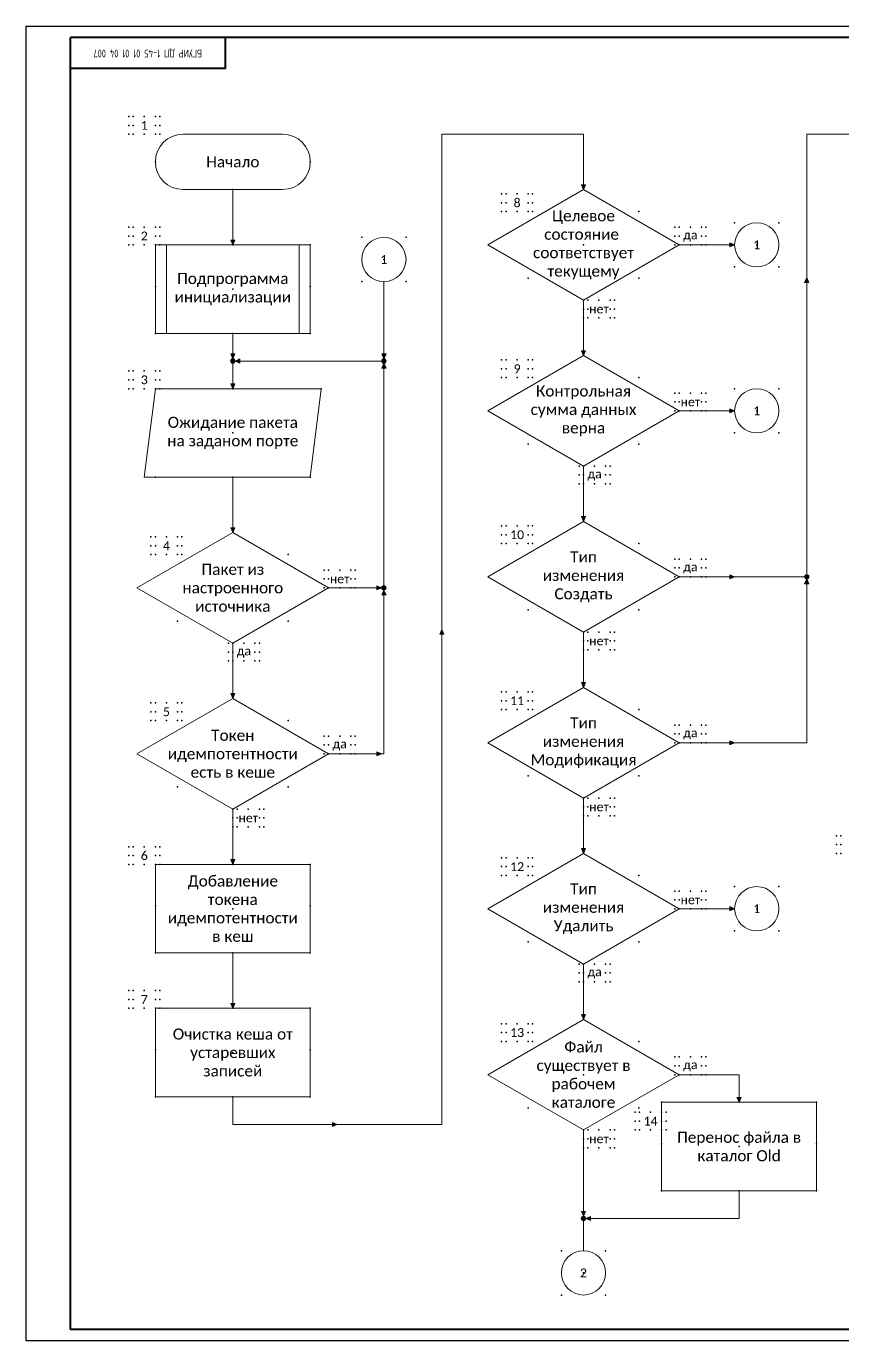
# Model space of a CAD drawing. Extents: x -1063 to 1165, y -1314 to -338.
# Drawn here: x -285 to 84, y -1314 to -720 of the extents above; entities that cross this region are included whole.
import ezdxf

# ---------------------------------------------------------------- set-up
doc = ezdxf.new("R2010")
doc.units = 0
doc.header["$MEASUREMENT"] = 0
doc.layers.add('KONTUR', color=7, linetype='CONTINUOUS')
doc.layers.add('Тонкие', color=7, linetype='CONTINUOUS')
doc.layers.add('Невидимка', color=131, linetype='CONTINUOUS', plot=False)
doc.layers.add('Основная', color=7, linetype='CONTINUOUS', lineweight=40)
doc.layers.add('Схема', color=50, linetype='CONTINUOUS', lineweight=20)
doc.styles.add('ЕСКД', font='eskd15.shx', dxfattribs={"width": 0.8})

msp = doc.modelspace()

# ---------------------------------------------------------------- hatches: boundary and pattern name
at = {"layer": 'Схема'}
h = msp.add_hatch(color=256, dxfattribs=at)
h.dxf.hatch_style = 1
h.paths.add_polyline_path([(-32.5, -791.77), (-33.44, -791.77), (-33.44, -793.95)])
h.paths.add_polyline_path([(-33.44, -791.77), (-34.38, -791.77), (-33.44, -793.95)])
h = msp.add_hatch(color=256, dxfattribs=at)
h.dxf.hatch_style = 1
h.paths.add_polyline_path([(-32.5, -791.77), (-33.44, -791.77), (-33.44, -793.95)])
h.paths.add_polyline_path([(-33.44, -791.77), (-34.38, -791.77), (-33.44, -793.95)])
h = msp.add_hatch(color=256, dxfattribs=at)
h.dxf.hatch_style = 1
h.paths.add_polyline_path([(-190.99, -816.77), (-191.93, -816.77), (-191.93, -818.95)])
h.paths.add_polyline_path([(-191.93, -816.77), (-192.87, -816.77), (-191.93, -818.95)])
h = msp.add_hatch(color=256, dxfattribs=at)
h.dxf.hatch_style = 1
h.paths.add_polyline_path([(32.67, -818.02), (32.67, -818.95), (34.86, -818.95)])
h.paths.add_polyline_path([(32.67, -818.95), (32.67, -819.89), (34.86, -818.95)])
h = msp.add_hatch(color=256, dxfattribs=at)
h.dxf.hatch_style = 1
h.paths.add_polyline_path([(66.5, -835.95), (67.44, -835.95), (67.44, -833.77)])
h.paths.add_polyline_path([(67.44, -835.95), (68.38, -835.95), (67.44, -833.77)])
h = msp.add_hatch(color=256, dxfattribs=at)
h.dxf.hatch_style = 1
h.paths.add_polyline_path([(-32.5, -866.77), (-33.44, -866.77), (-33.44, -868.95)])
h.paths.add_polyline_path([(-33.44, -866.77), (-34.38, -866.77), (-33.44, -868.95)])
h = msp.add_hatch(color=256, dxfattribs=at)
h.dxf.hatch_style = 1
h.paths.add_polyline_path([(-191.93, -870.45), (-191.93, -872.45, 0.414214), (-190.93, -871.45, 0.414214)])
h.paths.add_polyline_path([(-191.93, -870.45, 0.414214), (-192.93, -871.45, 0.414214), (-191.93, -872.45)])
h = msp.add_hatch(color=256, dxfattribs=at)
h.dxf.hatch_style = 1
h.paths.add_polyline_path([(-190.99, -868.27), (-191.93, -868.27), (-191.93, -870.45)])
h.paths.add_polyline_path([(-191.93, -868.27), (-192.87, -868.27), (-191.93, -870.45)])
h = msp.add_hatch(color=256, dxfattribs=at)
h.dxf.hatch_style = 1
h.paths.add_polyline_path([(-188.74, -872.39), (-188.74, -871.45), (-190.93, -871.45)])
h.paths.add_polyline_path([(-188.74, -871.45), (-188.74, -870.52), (-190.93, -871.45)])
h = msp.add_hatch(color=256, dxfattribs=at)
h.dxf.hatch_style = 1
h.paths.add_polyline_path([(-123.63, -870.45), (-123.63, -872.45, 0.414214), (-122.63, -871.45, 0.414214)])
h.paths.add_polyline_path([(-123.63, -870.45, 0.414214), (-124.63, -871.45, 0.414214), (-123.63, -872.45)])
h = msp.add_hatch(color=256, dxfattribs=at)
h.dxf.hatch_style = 1
h.paths.add_polyline_path([(-122.69, -868.27), (-123.63, -868.27), (-123.63, -870.45)])
h.paths.add_polyline_path([(-123.63, -868.27), (-124.57, -868.27), (-123.63, -870.45)])
h = msp.add_hatch(color=256, dxfattribs=at)
h.dxf.hatch_style = 1
h.paths.add_polyline_path([(-124.57, -874.64), (-123.63, -874.64), (-123.63, -872.45)])
h.paths.add_polyline_path([(-123.63, -874.64), (-122.69, -874.64), (-123.63, -872.45)])
h = msp.add_hatch(color=256, dxfattribs=at)
h.dxf.hatch_style = 1
h.paths.add_polyline_path([(-190.99, -881.77), (-191.93, -881.77), (-191.93, -883.95)])
h.paths.add_polyline_path([(-191.93, -881.77), (-192.87, -881.77), (-191.93, -883.95)])
h = msp.add_hatch(color=256, dxfattribs=at)
h.dxf.hatch_style = 1
h.paths.add_polyline_path([(32.67, -893.02), (32.67, -893.95), (34.86, -893.95)])
h.paths.add_polyline_path([(32.67, -893.95), (32.67, -894.89), (34.86, -893.95)])
h = msp.add_hatch(color=256, dxfattribs=at)
h.dxf.hatch_style = 1
h.paths.add_polyline_path([(-32.5, -941.77), (-33.44, -941.77), (-33.44, -943.95)])
h.paths.add_polyline_path([(-33.44, -941.77), (-34.38, -941.77), (-33.44, -943.95)])
h = msp.add_hatch(color=256, dxfattribs=at)
h.dxf.hatch_style = 1
h.paths.add_polyline_path([(-190.99, -946.77), (-191.93, -946.77), (-191.93, -948.95)])
h.paths.add_polyline_path([(-191.93, -946.77), (-192.87, -946.77), (-191.93, -948.95)])
h = msp.add_hatch(color=256, dxfattribs=at)
h.dxf.hatch_style = 1
h.paths.add_polyline_path([(-190.99, -946.77), (-191.93, -946.77), (-191.93, -948.95)])
h.paths.add_polyline_path([(-191.93, -946.77), (-192.87, -946.77), (-191.93, -948.95)])
h = msp.add_hatch(color=256, dxfattribs=at)
h.dxf.hatch_style = 1
h.paths.add_polyline_path([(32.67, -968.02), (32.67, -968.95), (34.86, -968.95)])
h.paths.add_polyline_path([(32.67, -968.95), (32.67, -969.89), (34.86, -968.95)])
h = msp.add_hatch(color=256, dxfattribs=at)
h.dxf.hatch_style = 1
h.paths.add_polyline_path([(67.44, -967.95), (67.44, -969.95, 0.414214), (68.44, -968.95, 0.414214)])
h.paths.add_polyline_path([(67.44, -967.95, 0.414214), (66.44, -968.95, 0.414214), (67.44, -969.95)])
h = msp.add_hatch(color=256, dxfattribs=at)
h.dxf.hatch_style = 1
h.paths.add_polyline_path([(-126.82, -973.02), (-126.82, -973.95), (-124.63, -973.95)])
h.paths.add_polyline_path([(-126.82, -973.95), (-126.82, -974.89), (-124.63, -973.95)])
h = msp.add_hatch(color=256, dxfattribs=at)
h.dxf.hatch_style = 1
h.paths.add_polyline_path([(-123.63, -972.95), (-123.63, -974.95, 0.414214), (-122.63, -973.95, 0.414214)])
h.paths.add_polyline_path([(-123.63, -972.95, 0.414214), (-124.63, -973.95, 0.414214), (-123.63, -974.95)])
h = msp.add_hatch(color=256, dxfattribs=at)
h.dxf.hatch_style = 1
h.paths.add_polyline_path([(66.5, -972.14), (67.44, -972.14), (67.44, -969.95)])
h.paths.add_polyline_path([(67.44, -972.14), (68.38, -972.14), (67.44, -969.95)])
h = msp.add_hatch(color=256, dxfattribs=at)
h.dxf.hatch_style = 1
h.paths.add_polyline_path([(-124.57, -977.14), (-123.63, -977.14), (-123.63, -974.95)])
h.paths.add_polyline_path([(-123.63, -977.14), (-122.69, -977.14), (-123.63, -974.95)])
h = msp.add_hatch(color=256, dxfattribs=at)
h.dxf.hatch_style = 1
h.paths.add_polyline_path([(-98.4, -994.89), (-97.46, -994.89), (-97.46, -992.7)])
h.paths.add_polyline_path([(-97.46, -994.89), (-96.53, -994.89), (-97.46, -992.7)])
h = msp.add_hatch(color=256, dxfattribs=at)
h.dxf.hatch_style = 1
h.paths.add_polyline_path([(-32.5, -1016.77), (-33.44, -1016.77), (-33.44, -1018.95)])
h.paths.add_polyline_path([(-33.44, -1016.77), (-34.38, -1016.77), (-33.44, -1018.95)])
h = msp.add_hatch(color=256, dxfattribs=at)
h.dxf.hatch_style = 1
h.paths.add_polyline_path([(-190.99, -1021.77), (-191.93, -1021.77), (-191.93, -1023.95)])
h.paths.add_polyline_path([(-191.93, -1021.77), (-192.87, -1021.77), (-191.93, -1023.95)])
h = msp.add_hatch(color=256, dxfattribs=at)
h.dxf.hatch_style = 1
h.paths.add_polyline_path([(-190.99, -1021.77), (-191.93, -1021.77), (-191.93, -1023.95)])
h.paths.add_polyline_path([(-191.93, -1021.77), (-192.87, -1021.77), (-191.93, -1023.95)])
h = msp.add_hatch(color=256, dxfattribs=at)
h.dxf.hatch_style = 1
h.paths.add_polyline_path([(32.67, -1043.02), (32.67, -1043.95), (34.86, -1043.95)])
h.paths.add_polyline_path([(32.67, -1043.95), (32.67, -1044.89), (34.86, -1043.95)])
h = msp.add_hatch(color=256, dxfattribs=at)
h.dxf.hatch_style = 1
h.paths.add_polyline_path([(-126.82, -1048.02), (-126.82, -1048.95), (-124.63, -1048.95)])
h.paths.add_polyline_path([(-126.82, -1048.95), (-126.82, -1049.89), (-124.63, -1048.95)])
h = msp.add_hatch(color=256, dxfattribs=at)
h.dxf.hatch_style = 1
h.paths.add_polyline_path([(-32.5, -1091.77), (-33.44, -1091.77), (-33.44, -1093.95)])
h.paths.add_polyline_path([(-33.44, -1091.77), (-34.38, -1091.77), (-33.44, -1093.95)])
h = msp.add_hatch(color=256, dxfattribs=at)
h.dxf.hatch_style = 1
h.paths.add_polyline_path([(-190.99, -1096.77), (-191.93, -1096.77), (-191.93, -1098.95)])
h.paths.add_polyline_path([(-191.93, -1096.77), (-192.87, -1096.77), (-191.93, -1098.95)])
h = msp.add_hatch(color=256, dxfattribs=at)
h.dxf.hatch_style = 1
h.paths.add_polyline_path([(32.67, -1118.02), (32.67, -1118.95), (34.86, -1118.95)])
h.paths.add_polyline_path([(32.67, -1118.95), (32.67, -1119.89), (34.86, -1118.95)])
h = msp.add_hatch(color=256, dxfattribs=at)
h.dxf.hatch_style = 1
h.paths.add_polyline_path([(-190.99, -1161.77), (-191.93, -1161.77), (-191.93, -1163.95)])
h.paths.add_polyline_path([(-191.93, -1161.77), (-192.87, -1161.77), (-191.93, -1163.95)])
h = msp.add_hatch(color=256, dxfattribs=at)
h.dxf.hatch_style = 1
h.paths.add_polyline_path([(-32.5, -1166.77), (-33.44, -1166.77), (-33.44, -1168.95)])
h.paths.add_polyline_path([(-33.44, -1166.77), (-34.38, -1166.77), (-33.44, -1168.95)])
h = msp.add_hatch(color=256, dxfattribs=at)
h.dxf.hatch_style = 1
h.paths.add_polyline_path([(37.8, -1204.27), (36.86, -1204.27), (36.86, -1206.45)])
h.paths.add_polyline_path([(36.86, -1204.27), (35.92, -1204.27), (36.86, -1206.45)])
h = msp.add_hatch(color=256, dxfattribs=at)
h.dxf.hatch_style = 1
h.paths.add_polyline_path([(-146.89, -1215.52), (-146.89, -1216.45), (-144.7, -1216.45)])
h.paths.add_polyline_path([(-146.89, -1216.45), (-146.89, -1217.39), (-144.7, -1216.45)])
h = msp.add_hatch(color=256, dxfattribs=at)
h.dxf.hatch_style = 1
h.paths.add_polyline_path([(-33.44, -1257.95), (-33.44, -1259.95, 0.414214), (-32.44, -1258.95, 0.414214)])
h.paths.add_polyline_path([(-33.44, -1257.95, 0.414214), (-34.44, -1258.95, 0.414214), (-33.44, -1259.95)])
h = msp.add_hatch(color=256, dxfattribs=at)
h.dxf.hatch_style = 1
h.paths.add_polyline_path([(-32.5, -1255.77), (-33.44, -1255.77), (-33.44, -1257.95)])
h.paths.add_polyline_path([(-33.44, -1255.77), (-34.38, -1255.77), (-33.44, -1257.95)])
h = msp.add_hatch(color=256, dxfattribs=at)
h.dxf.hatch_style = 1
h.paths.add_polyline_path([(-30.25, -1259.89), (-30.25, -1258.95), (-32.44, -1258.95)])
h.paths.add_polyline_path([(-30.25, -1258.95), (-30.25, -1258.02), (-32.44, -1258.95)])

# ---------------------------------------------------------------- linework, layer by layer
at = {"layer": 'KONTUR'}
for p, q in [((-285.26, -1314.18), (-285.26, -720.18)), ((-285.26, -720.18), (555.74, -720.18)), ((555.74, -1314.18), (-285.26, -1314.18))]:
    msp.add_line(p, q, dxfattribs=at)
at = {"layer": 'Невидимка'}
for p in [(-238.93, -760.95), (-238.93, -764.95), (-236.93, -760.95), (-236.93, -764.95), (-231.93, -760.95), (-226.93, -760.95), (-226.93, -764.95), (-224.93, -760.95), (-224.93, -764.95), (-238.93, -768.95), (-236.93, -768.95), (-231.93, -768.95), (-226.93, -768.95), (-224.93, -768.95), (-226.93, -781.45), (-156.93, -781.45), (-191.93, -793.95), (-70.44, -795.95), (-68.44, -795.95), (-63.44, -795.95), (-58.44, -795.95), (-56.44, -795.95), (-70.44, -799.95), (-68.44, -799.95), (-58.44, -799.95), (-56.44, -799.95), (-70.44, -803.95), (-68.44, -803.95), (-63.44, -803.95), (-58.44, -803.95), (-58.44, -803.95), (-56.44, -803.95), (-8.44, -803.95), (-238.93, -810.95), (-236.93, -810.95), (-231.93, -810.95), (-226.93, -810.95), (-224.93, -810.95), (7.86, -810.95), (9.86, -810.95), (14.86, -810.95), (19.86, -810.95), (21.86, -810.95), (34.86, -808.95), (54.86, -808.95), (-238.93, -814.95), (-238.93, -818.95), (-236.93, -814.95), (-236.93, -818.95), (-231.93, -818.95), (-226.93, -814.95), (-226.93, -818.95), (-226.93, -818.95), (-224.93, -814.95), (-224.93, -818.95), (-191.93, -818.95), (-156.93, -818.95), (-133.63, -815.55), (-113.63, -815.55), (-33.44, -818.95), (7.86, -814.95), (7.86, -818.95), (9.86, -814.95), (9.86, -818.95), (14.86, -818.95), (19.86, -814.95), (19.86, -818.95), (21.86, -814.95), (21.86, -818.95), (44.86, -818.95), (44.86, -818.95), (-123.63, -825.55), (-123.63, -825.55), (34.86, -828.95), (54.86, -828.95), (-133.63, -835.55), (-113.63, -835.55), (-58.44, -833.95), (-8.44, -833.95), (-226.93, -837.7), (-191.93, -838.95), (-191.93, -838.95), (-156.93, -837.7), (-33.44, -843.95), (-33.44, -847.95), (-31.44, -843.95), (-31.44, -847.95), (-26.44, -843.95), (-21.44, -843.95), (-21.44, -847.95), (-19.44, -843.95), (-19.44, -847.95), (-33.44, -851.95), (-31.44, -851.95), (-26.44, -851.95), (-21.44, -851.95), (-19.44, -851.95), (-226.93, -858.95), (-191.93, -858.95), (-156.93, -858.95), (-70.44, -870.95), (-68.44, -870.95), (-63.44, -870.95), (-58.44, -870.95), (-56.44, -870.95), (-238.93, -875.95), (-236.93, -875.95), (-231.93, -875.95), (-226.93, -875.95), (-224.93, -875.95), (-70.44, -874.95), (-70.44, -878.95), (-68.44, -874.95), (-68.44, -878.95), (-63.44, -878.95), (-58.44, -874.95), (-58.44, -878.95), (-58.44, -878.95), (-56.44, -874.95), (-56.44, -878.95), (-8.44, -878.95), (-238.93, -879.95), (-238.93, -883.95), (-236.93, -879.95), (-236.93, -883.95), (-231.93, -883.95), (-226.93, -879.95), (-226.93, -883.95), (-226.93, -883.95), (-224.93, -879.95), (-224.93, -883.95), (-191.93, -883.95), (-151.93, -883.95), (34.86, -883.95), (54.86, -883.95), (7.86, -885.95), (7.86, -889.95), (9.86, -885.95), (9.86, -889.95), (14.86, -885.95), (19.86, -885.95), (19.86, -889.95), (21.86, -885.95), (21.86, -889.95), (-33.44, -893.95), (7.86, -893.95), (9.86, -893.95), (14.86, -893.95), (19.86, -893.95), (21.86, -893.95), (44.86, -893.95), (44.86, -893.95), (-191.93, -903.95), (-191.93, -903.95), (34.86, -903.95), (54.86, -903.95), (-58.44, -908.95), (-8.44, -908.95), (-35.44, -918.95), (-33.44, -918.95), (-28.44, -918.95), (-23.44, -918.95), (-21.44, -918.95), (-226.93, -923.95), (-191.93, -923.95), (-156.93, -923.95), (-35.44, -922.95), (-33.44, -922.95), (-23.44, -922.95), (-21.44, -922.95), (-35.44, -926.95), (-33.44, -926.95), (-28.44, -926.95), (-23.44, -926.95), (-21.44, -926.95), (-70.44, -945.95), (-70.44, -949.95), (-68.44, -945.95), (-68.44, -949.95), (-63.44, -945.95), (-58.44, -945.95), (-58.44, -949.95), (-56.44, -945.95), (-56.44, -949.95), (-228.93, -950.95), (-228.93, -954.95), (-226.93, -950.95), (-226.93, -954.95), (-221.93, -950.95), (-216.93, -950.95), (-216.93, -954.95), (-214.93, -950.95), (-214.93, -954.95), (-70.44, -953.95), (-68.44, -953.95), (-63.44, -953.95), (-58.44, -953.95), (-58.44, -953.95), (-56.44, -953.95), (-8.44, -953.95), (-228.93, -958.95), (-226.93, -958.95), (-221.93, -958.95), (-216.93, -958.95), (-216.93, -958.95), (-214.93, -958.95), (-166.93, -958.95), (7.86, -960.95), (9.86, -960.95), (14.86, -960.95), (19.86, -960.95), (21.86, -960.95), (-150.63, -965.95), (-148.63, -965.95), (-143.63, -965.95), (-138.63, -965.95), (-136.63, -965.95), (7.86, -964.95), (9.86, -964.95), (19.86, -964.95), (21.86, -964.95), (-191.93, -973.95), (-150.63, -969.95), (-150.63, -973.95), (-148.63, -969.95), (-148.63, -973.95), (-143.63, -973.95), (-138.63, -969.95), (-138.63, -973.95), (-136.63, -969.95), (-136.63, -973.95), (-33.44, -968.95), (7.86, -968.95), (9.86, -968.95), (14.86, -968.95), (19.86, -968.95), (21.86, -968.95), (-58.44, -983.95), (-8.44, -983.95), (-216.93, -988.95), (-166.93, -988.95), (-33.44, -993.95), (-31.44, -993.95), (-26.44, -993.95), (-21.44, -993.95), (-19.44, -993.95), (-193.93, -998.95), (-193.93, -1002.95), (-191.93, -998.95), (-191.93, -1002.95), (-186.93, -998.95), (-181.93, -998.95), (-181.93, -1002.95), (-179.93, -998.95), (-179.93, -1002.95), (-33.44, -997.95), (-33.44, -1001.95), (-31.44, -997.95), (-31.44, -1001.95), (-26.44, -1001.95), (-21.44, -997.95), (-21.44, -1001.95), (-19.44, -997.95), (-19.44, -1001.95), (-193.93, -1006.95), (-191.93, -1006.95), (-186.93, -1006.95), (-181.93, -1006.95), (-179.93, -1006.95), (-70.44, -1020.95), (-68.44, -1020.95), (-63.44, -1020.95), (-58.44, -1020.95), (-56.44, -1020.95), (-228.93, -1025.95), (-226.93, -1025.95), (-221.93, -1025.95), (-216.93, -1025.95), (-214.93, -1025.95), (-70.44, -1024.95), (-68.44, -1024.95), (-58.44, -1024.95), (-56.44, -1024.95), (-228.93, -1029.95), (-226.93, -1029.95), (-216.93, -1029.95), (-214.93, -1029.95), (-70.44, -1028.95), (-68.44, -1028.95), (-63.44, -1028.95), (-58.44, -1028.95), (-58.44, -1028.95), (-56.44, -1028.95), (-8.44, -1028.95), (-228.93, -1033.95), (-226.93, -1033.95), (-221.93, -1033.95), (-216.93, -1033.95), (-216.93, -1033.95), (-214.93, -1033.95), (-166.93, -1033.95), (7.86, -1035.95), (9.86, -1035.95), (14.86, -1035.95), (19.86, -1035.95), (21.86, -1035.95), (-150.63, -1040.95), (-150.63, -1044.95), (-148.63, -1040.95), (-148.63, -1044.95), (-143.63, -1040.95), (-138.63, -1040.95), (-138.63, -1044.95), (-136.63, -1040.95), (-136.63, -1044.95), (-33.44, -1043.95), (7.86, -1039.95), (7.86, -1043.95), (9.86, -1039.95), (9.86, -1043.95), (14.86, -1043.95), (19.86, -1039.95), (19.86, -1043.95), (21.86, -1039.95), (21.86, -1043.95), (-191.93, -1048.95), (-150.63, -1048.95), (-148.63, -1048.95), (-143.63, -1048.95), (-138.63, -1048.95), (-136.63, -1048.95), (-58.44, -1058.95), (-8.44, -1058.95), (-216.93, -1063.95), (-166.93, -1063.95), (-33.44, -1068.95), (-31.44, -1068.95), (-26.44, -1068.95), (-21.44, -1068.95), (-19.44, -1068.95), (-191.93, -1073.95), (-189.93, -1073.95), (-184.93, -1073.95), (-179.93, -1073.95), (-177.93, -1073.95), (-33.44, -1072.95), (-31.44, -1072.95), (-21.44, -1072.95), (-19.44, -1072.95), (-191.93, -1077.95), (-189.93, -1077.95), (-179.93, -1077.95), (-177.93, -1077.95), (-33.44, -1076.95), (-31.44, -1076.95), (-26.44, -1076.95), (-21.44, -1076.95), (-19.44, -1076.95), (-191.93, -1081.95), (-189.93, -1081.95), (-184.93, -1081.95), (-179.93, -1081.95), (-177.93, -1081.95), (80.85, -1085.95), (82.85, -1085.95), (-238.93, -1090.95), (-236.93, -1090.95), (-231.93, -1090.95), (-226.93, -1090.95), (-224.93, -1090.95), (80.85, -1089.95), (82.85, -1089.95), (-238.93, -1094.95), (-236.93, -1094.95), (-226.93, -1094.95), (-224.93, -1094.95), (-70.44, -1095.95), (-68.44, -1095.95), (-63.44, -1095.95), (-58.44, -1095.95), (-56.44, -1095.95), (80.85, -1093.95), (82.85, -1093.95), (-238.93, -1098.95), (-236.93, -1098.95), (-231.93, -1098.95), (-226.93, -1098.95), (-226.93, -1098.95), (-224.93, -1098.95), (-191.93, -1098.95), (-156.93, -1098.95), (-70.44, -1099.95), (-70.44, -1103.95), (-68.44, -1099.95), (-68.44, -1103.95), (-63.44, -1103.95), (-58.44, -1099.95), (-58.44, -1103.95), (-58.44, -1103.95), (-56.44, -1099.95), (-56.44, -1103.95), (-8.44, -1103.95), (34.86, -1108.95), (54.86, -1108.95), (7.86, -1110.95), (7.86, -1114.95), (9.86, -1110.95), (9.86, -1114.95), (14.86, -1110.95), (19.86, -1110.95), (19.86, -1114.95), (21.86, -1110.95), (21.86, -1114.95), (-226.93, -1117.7), (-191.93, -1118.95), (-191.93, -1118.95), (-156.93, -1117.7), (-33.44, -1118.95), (7.86, -1118.95), (9.86, -1118.95), (14.86, -1118.95), (19.86, -1118.95), (21.86, -1118.95), (44.86, -1118.95), (44.86, -1118.95), (-58.44, -1133.95), (-8.44, -1133.95), (34.86, -1128.95), (54.86, -1128.95), (-226.93, -1138.95), (-191.93, -1138.95), (-156.93, -1138.95), (-35.44, -1143.95), (-33.44, -1143.95), (-28.44, -1143.95), (-23.44, -1143.95), (-21.44, -1143.95), (-35.44, -1147.95), (-35.44, -1151.95), (-33.44, -1147.95), (-33.44, -1151.95), (-28.44, -1151.95), (-23.44, -1147.95), (-23.44, -1151.95), (-21.44, -1147.95), (-21.44, -1151.95), (-238.93, -1155.95), (-236.93, -1155.95), (-231.93, -1155.95), (-226.93, -1155.95), (-224.93, -1155.95), (-238.93, -1159.95), (-238.93, -1163.95), (-236.93, -1159.95), (-236.93, -1163.95), (-231.93, -1163.95), (-226.93, -1159.95), (-226.93, -1163.95), (-226.93, -1163.95), (-224.93, -1159.95), (-224.93, -1163.95), (-191.93, -1163.95), (-156.93, -1163.95), (-70.44, -1170.95), (-70.44, -1174.95), (-68.44, -1170.95), (-68.44, -1174.95), (-63.44, -1170.95), (-58.44, -1170.95), (-58.44, -1174.95), (-56.44, -1170.95), (-56.44, -1174.95), (-70.44, -1178.95), (-68.44, -1178.95), (-63.44, -1178.95), (-58.44, -1178.95), (-58.44, -1178.95), (-56.44, -1178.95), (-8.44, -1178.95), (-226.93, -1182.7), (-191.93, -1183.95), (-191.93, -1183.95), (-156.93, -1182.7), (7.86, -1185.95), (9.86, -1185.95), (14.86, -1185.95), (19.86, -1185.95), (21.86, -1185.95), (7.86, -1189.95), (9.86, -1189.95), (19.86, -1189.95), (21.86, -1189.95), (-33.44, -1193.95), (7.86, -1193.95), (9.86, -1193.95), (14.86, -1193.95), (19.86, -1193.95), (21.86, -1193.95), (-226.93, -1203.95), (-191.93, -1203.95), (-156.93, -1203.95), (-58.44, -1208.95), (-10.14, -1210.95), (-8.44, -1208.95), (-8.14, -1210.95), (-3.14, -1210.95), (1.86, -1206.45), (1.86, -1210.95), (3.86, -1210.95), (36.86, -1206.45), (71.86, -1206.45), (-10.14, -1214.95), (-8.14, -1214.95), (1.86, -1214.95), (3.86, -1214.95), (-33.44, -1218.95), (-33.44, -1222.95), (-31.44, -1218.95), (-31.44, -1222.95), (-26.44, -1218.95), (-21.44, -1218.95), (-21.44, -1222.95), (-19.44, -1218.95), (-19.44, -1222.95), (-10.14, -1218.95), (-8.14, -1218.95), (-3.14, -1218.95), (1.86, -1218.95), (3.86, -1218.95), (-33.44, -1226.95), (-31.44, -1226.95), (-26.44, -1226.95), (-21.44, -1226.95), (-19.44, -1226.95), (1.86, -1225.2), (36.86, -1226.45), (36.86, -1226.45), (71.86, -1225.2), (1.86, -1246.45), (36.86, -1246.45), (71.86, -1246.45), (-43.44, -1273.55), (-23.44, -1273.55), (-33.44, -1283.55), (-33.44, -1283.55), (-43.44, -1293.55), (-23.44, -1293.55)]:
    msp.add_point(p, dxfattribs=at)
at = {"layer": 'Основная'}
for p, q in [((-265.26, -1269.18), (-265.26, -725.18)), ((550.74, -725.18), (-265.26, -725.18)), ((-195.26, -739.18), (-195.26, -725.18)), ((-195.26, -739.18), (-265.26, -739.18)), ((-265.26, -1309.18), (-265.26, -1269.18)), ((550.74, -1309.18), (-265.26, -1309.18))]:
    msp.add_line(p, q, dxfattribs=at)
at = {"layer": 'Схема'}
for p, q in [((-214.43, -768.95), (-169.43, -768.95)), ((-97.46, -768.95), (-97.46, -1216.45)), ((-33.44, -768.95), (-97.46, -768.95)), ((-33.44, -768.95), (-33.44, -793.95)), ((-33.44, -768.95), (-33.44, -793.95)), ((127.85, -768.95), (67.44, -768.95)), ((67.44, -768.95), (67.44, -1043.95)), ((-214.43, -793.95), (-169.43, -793.95)), ((-191.93, -793.95), (-191.93, -818.95)), ((-33.44, -793.95), (-76.74, -818.95)), ((-34.38, -791.77), (-33.44, -793.95)), ((-34.38, -791.77), (-32.5, -791.77)), ((-34.38, -791.77), (-33.44, -793.95)), ((-34.38, -791.77), (-32.5, -791.77)), ((-32.5, -791.77), (-33.44, -793.95)), ((-32.5, -791.77), (-33.44, -793.95)), ((-33.44, -793.95), (9.86, -818.95)), ((-226.93, -818.95), (-156.93, -818.95)), ((-226.93, -818.95), (-226.93, -858.95)), ((-221.93, -818.95), (-221.93, -858.95)), ((-192.87, -816.77), (-191.93, -818.95)), ((-192.87, -816.77), (-190.99, -816.77)), ((-190.99, -816.77), (-191.93, -818.95)), ((-161.93, -818.95), (-161.93, -858.95)), ((-156.93, -818.95), (-156.93, -858.95)), ((-33.44, -843.95), (-76.74, -818.95)), ((-33.44, -843.95), (9.86, -818.95)), ((9.86, -818.95), (34.86, -818.95)), ((32.67, -818.02), (34.86, -818.95)), ((32.67, -819.89), (32.67, -818.02)), ((32.67, -819.89), (34.86, -818.95)), ((-123.63, -871.45), (-123.63, -835.55)), ((66.5, -835.95), (67.44, -833.77)), ((68.38, -835.95), (66.5, -835.95)), ((68.38, -835.95), (67.44, -833.77)), ((-33.44, -843.95), (-33.44, -868.95)), ((-33.44, -843.95), (-33.44, -868.95)), ((-226.93, -858.95), (-156.93, -858.95)), ((-191.93, -871.45), (-191.93, -858.95)), ((-34.38, -866.77), (-33.44, -868.95)), ((-34.38, -866.77), (-32.5, -866.77)), ((-32.5, -866.77), (-33.44, -868.95)), ((-192.87, -868.27), (-191.93, -870.45)), ((-192.87, -868.27), (-190.99, -868.27)), ((-190.99, -868.27), (-191.93, -870.45)), ((-191.93, -871.45), (-191.93, -883.95)), ((-191.93, -871.45), (-123.63, -871.45)), ((-188.74, -870.52), (-190.93, -871.45)), ((-188.74, -872.39), (-190.93, -871.45)), ((-188.74, -870.52), (-188.74, -872.39)), ((-124.57, -868.27), (-123.63, -870.45)), ((-124.57, -868.27), (-122.69, -868.27)), ((-124.57, -874.64), (-123.63, -872.45)), ((-122.69, -868.27), (-123.63, -870.45)), ((-123.63, -1048.95), (-123.63, -871.45)), ((-122.69, -874.64), (-123.63, -872.45)), ((-33.44, -868.95), (-76.74, -893.95)), ((-33.44, -868.95), (9.86, -893.95)), ((-122.69, -874.64), (-124.57, -874.64)), ((-226.93, -883.95), (-231.93, -923.95)), ((-226.93, -883.95), (-151.93, -883.95)), ((-192.87, -881.77), (-191.93, -883.95)), ((-192.87, -881.77), (-190.99, -881.77)), ((-190.99, -881.77), (-191.93, -883.95)), ((-151.93, -883.95), (-156.93, -923.95)), ((-33.44, -918.95), (-76.74, -893.95)), ((-33.44, -918.95), (9.86, -893.95)), ((9.86, -893.95), (34.86, -893.95)), ((32.67, -893.02), (34.86, -893.95)), ((32.67, -894.89), (32.67, -893.02)), ((32.67, -894.89), (34.86, -893.95)), ((-33.44, -918.95), (-33.44, -943.95)), ((-33.44, -918.95), (-33.44, -943.95)), ((-231.93, -923.95), (-156.93, -923.95)), ((-191.93, -923.95), (-191.93, -948.95)), ((-191.93, -923.95), (-191.93, -948.95)), ((-33.44, -943.95), (-76.74, -968.95)), ((-34.38, -941.77), (-33.44, -943.95)), ((-34.38, -941.77), (-32.5, -941.77)), ((-32.5, -941.77), (-33.44, -943.95)), ((-33.44, -943.95), (9.86, -968.95)), ((-191.93, -948.95), (-235.23, -973.95)), ((-192.87, -946.77), (-191.93, -948.95)), ((-192.87, -946.77), (-190.99, -946.77)), ((-192.87, -946.77), (-191.93, -948.95)), ((-192.87, -946.77), (-190.99, -946.77)), ((-190.99, -946.77), (-191.93, -948.95)), ((-190.99, -946.77), (-191.93, -948.95)), ((-191.93, -948.95), (-148.63, -973.95)), ((32.67, -968.02), (34.86, -968.95)), ((32.67, -969.89), (32.67, -968.02)), ((-191.93, -998.95), (-235.23, -973.95)), ((-191.93, -998.95), (-148.63, -973.95)), ((-148.63, -973.95), (-123.63, -973.95)), ((-126.82, -973.02), (-124.63, -973.95)), ((-126.82, -974.89), (-126.82, -973.02)), ((-126.82, -974.89), (-124.63, -973.95)), ((-33.44, -993.95), (-76.74, -968.95)), ((-33.44, -993.95), (9.86, -968.95)), ((9.86, -968.95), (67.44, -968.95)), ((32.67, -969.89), (34.86, -968.95)), ((66.5, -972.14), (67.44, -969.95)), ((68.38, -972.14), (66.5, -972.14)), ((68.38, -972.14), (67.44, -969.95)), ((-124.57, -977.14), (-123.63, -974.95)), ((-122.69, -977.14), (-124.57, -977.14)), ((-122.69, -977.14), (-123.63, -974.95)), ((-98.4, -994.89), (-97.46, -992.7)), ((-96.53, -994.89), (-98.4, -994.89)), ((-96.53, -994.89), (-97.46, -992.7)), ((-33.44, -993.95), (-33.44, -1018.95)), ((-33.44, -993.95), (-33.44, -1018.95)), ((-191.93, -998.95), (-191.93, -1023.95)), ((-191.93, -998.95), (-191.93, -1023.95)), ((-33.44, -1018.95), (-76.74, -1043.95)), ((-34.38, -1016.77), (-33.44, -1018.95)), ((-34.38, -1016.77), (-32.5, -1016.77)), ((-32.5, -1016.77), (-33.44, -1018.95)), ((-33.44, -1018.95), (9.86, -1043.95)), ((-191.93, -1023.95), (-235.23, -1048.95)), ((-192.87, -1021.77), (-191.93, -1023.95)), ((-192.87, -1021.77), (-190.99, -1021.77)), ((-192.87, -1021.77), (-191.93, -1023.95)), ((-192.87, -1021.77), (-190.99, -1021.77)), ((-190.99, -1021.77), (-191.93, -1023.95)), ((-190.99, -1021.77), (-191.93, -1023.95)), ((-191.93, -1023.95), (-148.63, -1048.95)), ((-33.44, -1068.95), (-76.74, -1043.95)), ((-33.44, -1068.95), (9.86, -1043.95)), ((9.86, -1043.95), (67.44, -1043.95)), ((32.67, -1043.02), (34.86, -1043.95)), ((32.67, -1044.89), (32.67, -1043.02)), ((32.67, -1044.89), (34.86, -1043.95)), ((-191.93, -1073.95), (-235.23, -1048.95)), ((-191.93, -1073.95), (-148.63, -1048.95)), ((-148.63, -1048.95), (-123.63, -1048.95)), ((-126.82, -1048.02), (-124.63, -1048.95)), ((-126.82, -1049.89), (-126.82, -1048.02)), ((-126.82, -1049.89), (-124.63, -1048.95)), ((-33.44, -1068.95), (-33.44, -1093.95)), ((-33.44, -1068.95), (-33.44, -1093.95)), ((-191.93, -1073.95), (-191.93, -1098.95)), ((-191.93, -1073.95), (-191.93, -1098.95)), ((-34.38, -1091.77), (-33.44, -1093.95)), ((-34.38, -1091.77), (-32.5, -1091.77)), ((-32.5, -1091.77), (-33.44, -1093.95)), ((-192.87, -1096.77), (-191.93, -1098.95)), ((-192.87, -1096.77), (-190.99, -1096.77)), ((-190.99, -1096.77), (-191.93, -1098.95)), ((-33.44, -1093.95), (-76.74, -1118.95)), ((-33.44, -1093.95), (9.86, -1118.95)), ((-226.93, -1098.95), (-156.93, -1098.95)), ((-226.93, -1098.95), (-226.93, -1138.95)), ((-156.93, -1098.95), (-156.93, -1138.95)), ((-33.44, -1143.95), (-76.74, -1118.95)), ((-33.44, -1143.95), (9.86, -1118.95)), ((9.86, -1118.95), (34.86, -1118.95)), ((32.67, -1118.02), (34.86, -1118.95)), ((32.67, -1119.89), (32.67, -1118.02)), ((32.67, -1119.89), (34.86, -1118.95)), ((-226.93, -1138.95), (-156.93, -1138.95)), ((-191.93, -1138.95), (-191.93, -1163.95)), ((-33.44, -1143.95), (-33.44, -1168.95)), ((-33.44, -1143.95), (-33.44, -1168.95)), ((-226.93, -1163.95), (-156.93, -1163.95)), ((-226.93, -1163.95), (-226.93, -1203.95)), ((-192.87, -1161.77), (-191.93, -1163.95)), ((-192.87, -1161.77), (-190.99, -1161.77)), ((-190.99, -1161.77), (-191.93, -1163.95)), ((-156.93, -1163.95), (-156.93, -1203.95)), ((-33.44, -1168.95), (-76.74, -1193.95)), ((-34.38, -1166.77), (-33.44, -1168.95)), ((-34.38, -1166.77), (-32.5, -1166.77)), ((-32.5, -1166.77), (-33.44, -1168.95)), ((-33.44, -1168.95), (9.86, -1193.95)), ((-33.44, -1218.95), (-76.74, -1193.95)), ((-33.44, -1218.95), (9.86, -1193.95)), ((9.86, -1193.95), (36.86, -1193.95)), ((36.86, -1193.95), (36.86, -1206.45)), ((36.86, -1193.95), (36.86, -1206.45)), ((-226.93, -1203.95), (-156.93, -1203.95)), ((-191.93, -1203.95), (-191.93, -1216.45)), ((35.92, -1204.27), (36.86, -1206.45)), ((35.92, -1204.27), (37.8, -1204.27)), ((37.8, -1204.27), (36.86, -1206.45)), ((1.86, -1206.45), (71.86, -1206.45)), ((1.86, -1206.45), (1.86, -1246.45)), ((71.86, -1206.45), (71.86, -1246.45)), ((-191.93, -1216.45), (-97.46, -1216.45)), ((-146.89, -1215.52), (-144.7, -1216.45)), ((-146.89, -1217.39), (-146.89, -1215.52)), ((-146.89, -1217.39), (-144.7, -1216.45)), ((-33.44, -1218.95), (-33.44, -1273.55)), ((1.86, -1246.45), (71.86, -1246.45)), ((36.86, -1246.45), (36.86, -1258.95)), ((-34.38, -1255.77), (-33.44, -1257.95)), ((-34.38, -1255.77), (-32.5, -1255.77)), ((-32.5, -1255.77), (-33.44, -1257.95)), ((36.86, -1258.95), (-33.44, -1258.95)), ((-30.25, -1258.02), (-32.44, -1258.95)), ((-30.25, -1259.89), (-32.44, -1258.95)), ((-30.25, -1258.02), (-30.25, -1259.89))]:
    msp.add_line(p, q, dxfattribs=at)
for centre, radius in [((44.86, -818.95), 10), ((-123.63, -825.55), 10), ((-191.93, -871.45), 1), ((-123.63, -871.45), 1), ((44.86, -893.95), 10), ((67.44, -968.95), 1), ((-123.63, -973.95), 1), ((44.86, -1118.95), 10), ((-33.44, -1258.95), 1), ((-33.44, -1283.55), 10)]:
    msp.add_circle(centre, radius, dxfattribs=at)
for centre, start, end in [((-214.43, -781.45), 90, 270), ((-169.43, -781.45), 270, 90)]:
    msp.add_arc(centre, 12.5, start, end, dxfattribs=at)

# ---------------------------------------------------------------- texts
at = {"layer": 'Схема', "attachment_point": 5}
for s, width, gutter_width, insert, char_height in [('{\\fCalibri|b0|i0|c0|p34;1}', 10, 20, (-231.93, -764.95), 4), ('{\\fCalibri|b0|i0|c204|p34;Начало}', 37.5, 25, (-191.93, -781.45), 5), ('{\\fCalibri|b0|i0|c204|p34;8}', 10, 20, (-63.44, -799.95), 4), ('{\\fCalibri|b0|i0|c204|p34;Целевое состояние  соответствует текущему}', 50, 20, (-33.44, -818.95), 5), ('{\\fCalibri|b0|i0|c204|p34;2}', 10, 20, (-231.93, -814.95), 4), ('{\\fCalibri|b0|i0|c204|p34;да}', 10, 20, (14.86, -814.95), 4), ('{\\fCalibri|b0|i0|c0|p34;1}', 20, 20, (44.86, -818.95), 4), ('{\\fCalibri|b0|i0|c0|p34;1}', 20, 20, (-123.63, -825.55), 4), ('{\\fCalibri|b0|i0|c204|p34;Подпрограмма инициализации}', 62.5, 25, (-191.93, -838.95), 5), ('{\\fCalibri|b0|i0|c204|p34;нет}', 10, 20, (-26.44, -847.95), 4), ('{\\fCalibri|b0|i0|c204|p34;9}', 10, 20, (-63.44, -874.95), 4), ('{\\fCalibri|b0|i0|c204|p34;3}', 10, 20, (-231.93, -879.95), 4), ('{\\fCalibri|b0|i0|c204|p34;Контрольная сумма данных верна}', 50, 20, (-33.44, -893.95), 5), ('{\\fCalibri|b0|i0|c204|p34;нет}', 10, 20, (14.86, -889.95), 4), ('{\\fCalibri|b0|i0|c204|p34;Ожидание пакета на заданом порте}', 62.5, 25, (-191.93, -903.95), 5), ('{\\fCalibri|b0|i0|c0|p34;1}', 20, 20, (44.86, -893.95), 4), ('{\\fCalibri|b0|i0|c204|p34;да}', 10, 20, (-28.44, -922.95), 4), ('{\\fCalibri|b0|i0|c204|p34;10}', 10, 20, (-63.44, -949.95), 4), ('{\\fCalibri|b0|i0|c204|p34;4}', 10, 20, (-221.93, -954.95), 4), ('{\\fCalibri|b0|i0|c204|p34;Тип изменения Создать}', 50, 20, (-33.44, -968.95), 5), ('{\\fCalibri|b0|i0|c204|p34;Пакет из настроенного источника}', 50, 20, (-191.93, -973.95), 5), ('{\\fCalibri|b0|i0|c204|p34;да}', 10, 20, (14.86, -964.95), 4), ('{\\fCalibri|b0|i0|c204|p34;нет}', 10, 20, (-143.63, -969.95), 4), ('{\\fCalibri|b0|i0|c204|p34;нет}', 10, 20, (-26.44, -997.95), 4), ('{\\fCalibri|b0|i0|c204|p34;да}', 10, 20, (-186.93, -1002.95), 4), ('{\\fCalibri|b0|i0|c204|p34;11}', 10, 20, (-63.44, -1024.95), 4), ('{\\fCalibri|b0|i0|c204|p34;5}', 10, 20, (-221.93, -1029.95), 4), ('{\\fCalibri|b0|i0|c204|p34;Тип изменения Модификация}', 50, 20, (-33.44, -1043.95), 5), ('{\\fCalibri|b0|i0|c204|p34;Токен идемпотентности есть в кеше}', 50, 20, (-191.93, -1048.95), 5), ('{\\fCalibri|b0|i0|c204|p34;да}', 10, 20, (14.86, -1039.95), 4), ('{\\fCalibri|b0|i0|c204|p34;да}', 10, 20, (-143.63, -1044.95), 4), ('{\\fCalibri|b0|i0|c204|p34;нет}', 10, 20, (-26.44, -1072.95), 4), ('{\\fCalibri|b0|i0|c204|p34;нет}', 10, 20, (-184.93, -1077.95), 4), ('{\\fCalibri|b0|i0|c204|p34;6}', 10, 20, (-231.93, -1094.95), 4), ('{\\fCalibri|b0|i0|c204|p34;12}', 10, 20, (-63.44, -1099.95), 4), ('{\\fCalibri|b0|i0|c204|p34;Добавление токена\\fCalibri|b0|i0|c0|p34; \\fCalibri|b0|i0|c204|p34;идемпотентности в кеш}', 62.5, 25, (-191.93, -1118.95), 5), ('{\\fCalibri|b0|i0|c204|p34;Тип изменения Удалить}', 50, 20, (-33.44, -1118.95), 5), ('{\\fCalibri|b0|i0|c204|p34;нет}', 10, 20, (14.86, -1114.95), 4), ('{\\fCalibri|b0|i0|c0|p34;1}', 20, 20, (44.86, -1118.95), 4), ('{\\fCalibri|b0|i0|c204|p34;да}', 10, 20, (-28.44, -1147.95), 4), ('{\\fCalibri|b0|i0|c204|p34;7}', 10, 20, (-231.93, -1159.95), 4), ('{\\fCalibri|b0|i0|c204|p34;Очистка кеша от устаревших записей}', 62.5, 25, (-191.93, -1183.95), 5), ('{\\fCalibri|b0|i0|c204|p34;13}', 10, 20, (-63.44, -1174.95), 4), ('{\\fCalibri|b0|i0|c204|p34;Файл существует в рабочем каталоге}', 50, 20, (-33.44, -1193.95), 5), ('{\\fCalibri|b0|i0|c204|p34;да}', 10, 20, (14.86, -1189.95), 4), ('{\\fCalibri|b0|i0|c204|p34;14}', 10, 20, (-3.14, -1214.95), 4), ('{\\fCalibri|b0|i0|c204|p34;нет}', 10, 20, (-26.44, -1222.95), 4), ('{\\fCalibri|b0|i0|c204|p34;Перенос файла в каталог \\fCalibri|b0|i0|c0|p34;Old}', 62.5, 25, (36.86, -1226.45), 5), ('{\\fCalibri|b0|i0|c204|p34;2}', 20, 20, (-33.44, -1283.55), 4)]:
    msp.add_mtext_dynamic_manual_height_columns(s, width=width, gutter_width=gutter_width, heights=[0], dxfattribs=dict(at, insert=insert, char_height=char_height))
at = {"layer": 'Тонкие', "insert": (-230.39, -732.12), "char_height": 3.5, "attachment_point": 5, "rotation": 180, "style": 'ЕСКД'}
msp.add_mtext_dynamic_manual_height_columns('БГУИР ДП 1-45 01 01 04 007', width=70, gutter_width=20, heights=[0], dxfattribs=at)

doc.saveas('drawing.dxf')
